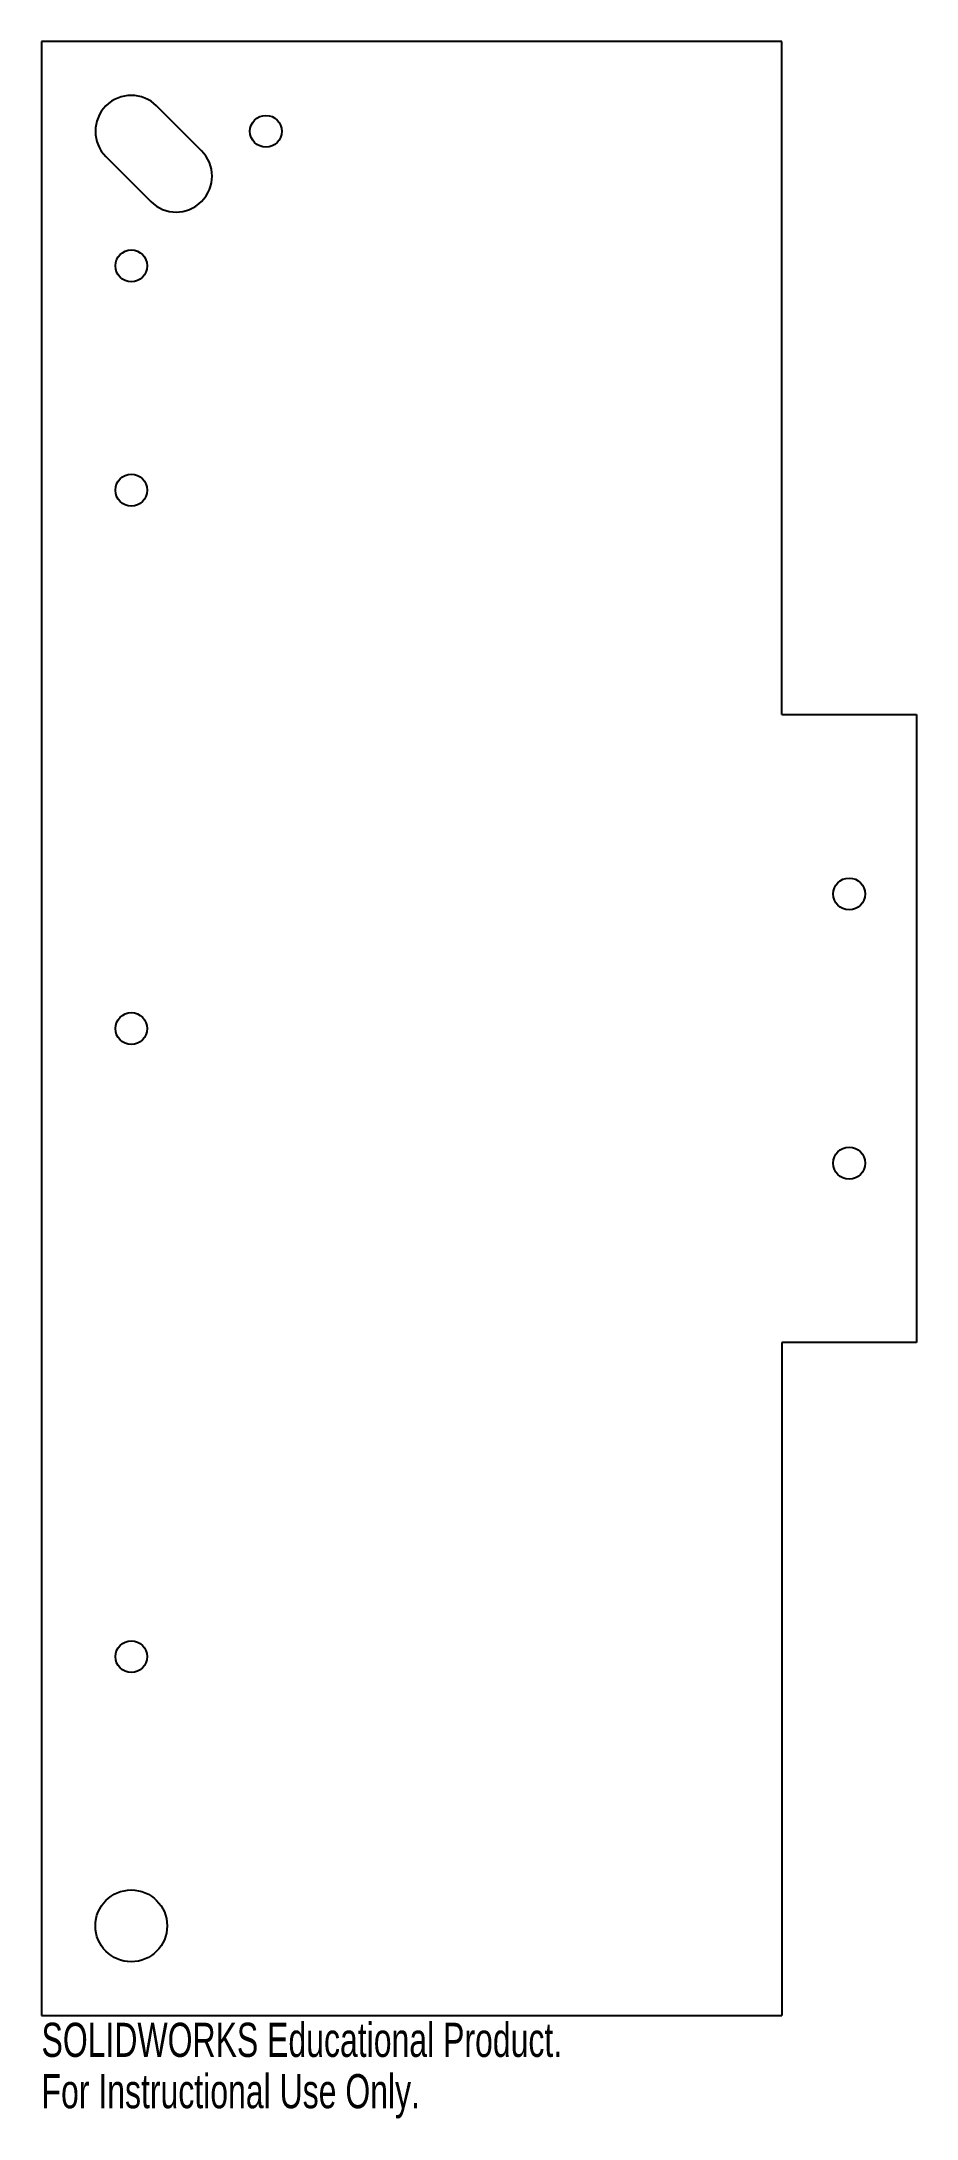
# Model space of a CAD drawing. Header units: inches. Extents: x -9 to -4.1, y -6.1 to 5.5.
import ezdxf

# ---------------------------------------------------------------- set-up
doc = ezdxf.new("R2010")
doc.units = ezdxf.units.IN
doc.header["$MEASUREMENT"] = 0
doc.styles.add('SLDTEXTSTYLE0', font='TXT', dxfattribs={"width": 0.7})

msp = doc.modelspace()

# ---------------------------------------------------------------- linework, layer by layer
at = {"color": 7, "linetype": 'Continuous', "lineweight": 25}
for p, q in [((-4.875, 5.5), (-9, 5.5)), ((-9, 5.5), (-9, -5.5)), ((-4.875, 1.75), (-4.875, 5.5)), ((-8.109, 4.891), (-8.359, 5.141)), ((-8.641, 4.859), (-8.391, 4.609)), ((-4.875, 1.75), (-4.125, 1.75)), ((-4.125, 1.75), (-4.125, -1.75)), ((-4.875, -1.75), (-4.875, -5.5)), ((-4.125, -1.75), (-4.875, -1.75)), ((-9, -5.5), (-4.875, -5.5))]:
    msp.add_line(p, q, dxfattribs=at)
for centre, radius in [((-7.75, 5), 0.0886), ((-8.5, 4.25), 0.0886), ((-8.5, 3), 0.0886), ((-4.5, 0.75), 0.0886), ((-8.5, 0), 0.0886), ((-4.5, -0.75), 0.0886), ((-8.5, -3.5), 0.0886), ((-8.5, -5), 0.2)]:
    msp.add_circle(centre, radius, dxfattribs=at)
for centre, start, end in [((-8.5, 5), 45, 225), ((-8.25, 4.75), 225, 45)]:
    msp.add_arc(centre, 0.2, start, end, dxfattribs=at)

# ---------------------------------------------------------------- texts
at = {"color": 7, "linetype": 'Continuous', "char_height": 0.1903, "attachment_point": 1, "style": 'SLDTEXTSTYLE0'}
for s, insert in [('SOLIDWORKS Educational Product.', (-9, -5.54)), ('For Instructional Use Only.', (-9, -5.826))]:
    msp.add_mtext(s, dxfattribs=dict(at, insert=insert))

doc.saveas('drawing.dxf')
